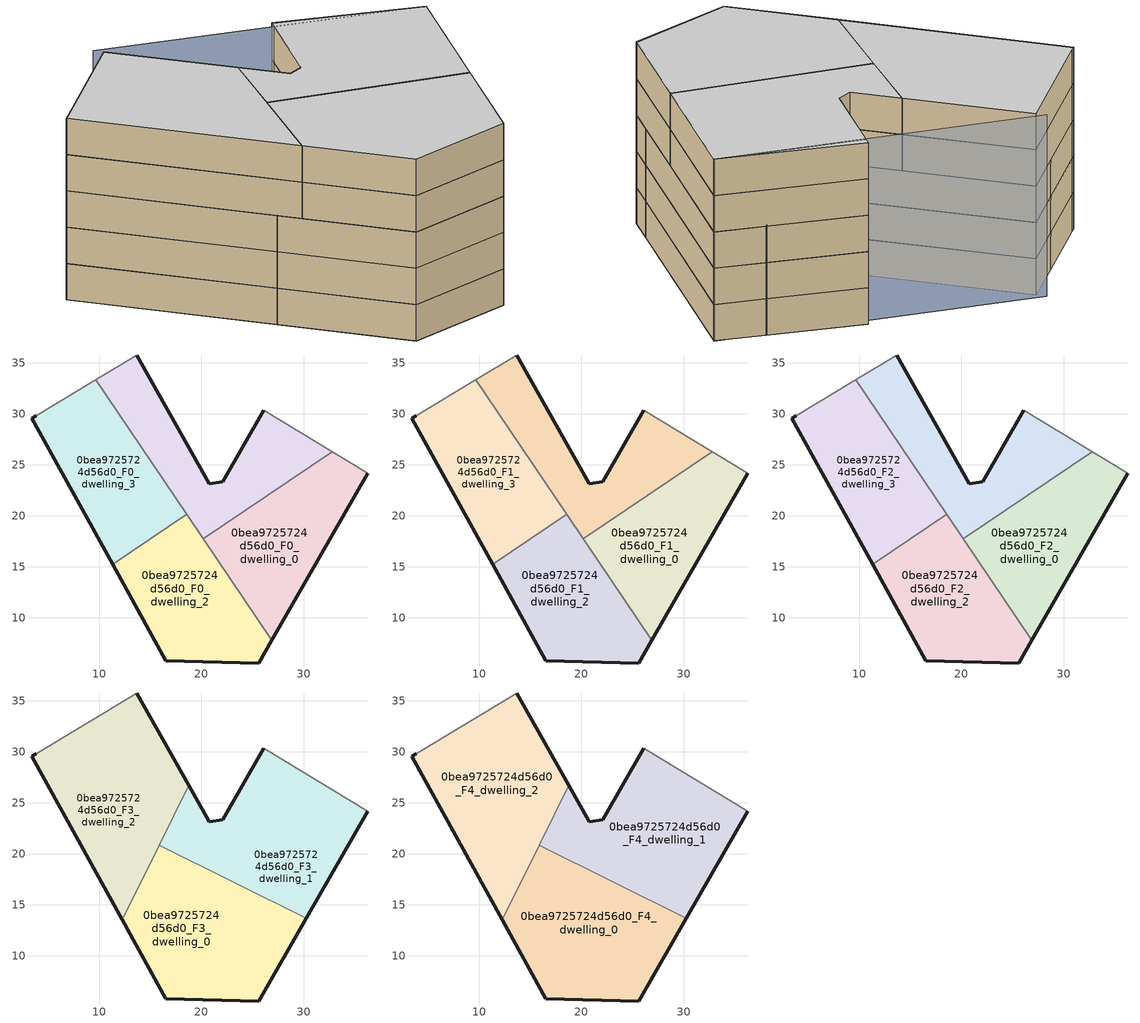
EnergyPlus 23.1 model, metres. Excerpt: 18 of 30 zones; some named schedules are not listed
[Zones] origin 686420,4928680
0bea9725724d56d0_F0_dwelling_0
 floor ground (EU_floor_Construction): 26.9,7.82 36.3,24.19 32.83,26.28 20.2,17.74 z0
 wall outside (EU_wall_Construction): 36.3,24.19 26.9,7.82 z0:3
 wall to 0bea9725724d56d0_F0_dwelling_1 (EU_wall_Construction): 20.2,17.74 32.83,26.28 z0:3
 wall adiabatic (EU_wall_Construction): 32.83,26.28 36.3,24.19 z0:3
 wall to 0bea9725724d56d0_F0_dwelling_2 (EU_wall_Construction): 26.9,7.82 20.2,17.74 z0:3
0bea9725724d56d0_F0_dwelling_1
 floor ground (EU_floor_Construction): 32.83,26.28 26.09,30.36 22.08,23.33 20.77,23.15 13.68,35.75 9.66,33.32 20.2,17.74 z0
 wall outside (EU_wall_Construction): 13.68,35.75 20.77,23.15 22.08,23.33 26.09,30.36 z0:3
 wall adiabatic (EU_wall_Construction): 9.66,33.32 13.68,35.75 / 26.09,30.36 32.83,26.28 z0:3
 wall to 0bea9725724d56d0_F0_dwelling_3 (EU_wall_Construction): 18.57,20.14 9.66,33.32 z0:3
 wall to 0bea9725724d56d0_F0_dwelling_2 (EU_wall_Construction): 20.2,17.74 18.57,20.14 z0:3
0bea9725724d56d0_F0_dwelling_2
 floor ground (EU_floor_Construction): 25.62,5.59 26.9,7.82 18.57,20.14 11.31,15.24 16.54,5.82 z0
 wall outside (EU_wall_Construction): 26.9,7.82 25.62,5.59 16.54,5.82 11.31,15.24 z0:3
 wall to 0bea9725724d56d0_F0_dwelling_3 (EU_wall_Construction): 11.31,15.24 18.57,20.14 z0:3
0bea9725724d56d0_F0_dwelling_3
 floor ground (EU_floor_Construction): 18.57,20.14 9.66,33.32 3.83,29.81 3.39,29.55 11.31,15.24 z0
 wall outside (EU_wall_Construction): 11.31,15.24 3.39,29.55 3.83,29.81 z0:3
 wall adiabatic (EU_wall_Construction): 3.83,29.81 9.66,33.32 z0:3
0bea9725724d56d0_F1_dwelling_0
 floor to 0bea9725724d56d0_F0_dwelling_0 (EU_floor_Construction): 26.9,7.82 36.3,24.19 32.83,26.28 20.2,17.74 z3
 wall outside (EU_wall_Construction): 36.3,24.19 26.9,7.82 z3:6
 wall to 0bea9725724d56d0_F1_dwelling_1 (EU_wall_Construction): 20.2,17.74 32.83,26.28 z3:6
 wall adiabatic (EU_wall_Construction): 32.83,26.28 36.3,24.19 z3:6
 wall to 0bea9725724d56d0_F1_dwelling_2 (EU_wall_Construction): 26.9,7.82 20.2,17.74 z3:6
0bea9725724d56d0_F1_dwelling_1
 floor to 0bea9725724d56d0_F0_dwelling_1 (EU_floor_Construction): 32.83,26.28 26.09,30.36 22.08,23.33 20.77,23.15 13.68,35.75 9.66,33.32 20.2,17.74 z3
 wall outside (EU_wall_Construction): 13.68,35.75 20.77,23.15 22.08,23.33 26.09,30.36 z3:6
 wall adiabatic (EU_wall_Construction): 9.66,33.32 13.68,35.75 / 26.09,30.36 32.83,26.28 z3:6
 wall to 0bea9725724d56d0_F1_dwelling_3 (EU_wall_Construction): 18.57,20.14 9.66,33.32 z3:6
 wall to 0bea9725724d56d0_F1_dwelling_2 (EU_wall_Construction): 20.2,17.74 18.57,20.14 z3:6
0bea9725724d56d0_F1_dwelling_2
 floor to 0bea9725724d56d0_F0_dwelling_2 (EU_floor_Construction): 25.62,5.59 26.9,7.82 18.57,20.14 11.31,15.24 16.54,5.82 z3
 wall outside (EU_wall_Construction): 26.9,7.82 25.62,5.59 16.54,5.82 11.31,15.24 z3:6
 wall to 0bea9725724d56d0_F1_dwelling_3 (EU_wall_Construction): 11.31,15.24 18.57,20.14 z3:6
0bea9725724d56d0_F1_dwelling_3
 floor to 0bea9725724d56d0_F0_dwelling_3 (EU_floor_Construction): 18.57,20.14 9.66,33.32 3.83,29.81 3.39,29.55 11.31,15.24 z3
 wall outside (EU_wall_Construction): 11.31,15.24 3.39,29.55 3.83,29.81 z3:6
 wall adiabatic (EU_wall_Construction): 3.83,29.81 9.66,33.32 z3:6
0bea9725724d56d0_F2_dwelling_0
 floor to 0bea9725724d56d0_F1_dwelling_0 (EU_floor_Construction): 26.9,7.82 36.3,24.19 32.83,26.28 20.2,17.74 z6
 wall outside (EU_wall_Construction): 36.3,24.19 26.9,7.82 z6:9
 wall to 0bea9725724d56d0_F2_dwelling_1 (EU_wall_Construction): 20.2,17.74 32.83,26.28 z6:9
 wall adiabatic (EU_wall_Construction): 32.83,26.28 36.3,24.19 z6:9
 wall to 0bea9725724d56d0_F2_dwelling_2 (EU_wall_Construction): 26.9,7.82 20.2,17.74 z6:9
0bea9725724d56d0_F2_dwelling_1
 floor to 0bea9725724d56d0_F1_dwelling_1 (EU_floor_Construction): 32.83,26.28 26.09,30.36 22.08,23.33 20.77,23.15 13.68,35.75 9.66,33.32 20.2,17.74 z6
 wall outside (EU_wall_Construction): 13.68,35.75 20.77,23.15 22.08,23.33 26.09,30.36 z6:9
 wall adiabatic (EU_wall_Construction): 9.66,33.32 13.68,35.75 / 26.09,30.36 32.83,26.28 z6:9
 wall to 0bea9725724d56d0_F2_dwelling_3 (EU_wall_Construction): 18.57,20.14 9.66,33.32 z6:9
 wall to 0bea9725724d56d0_F2_dwelling_2 (EU_wall_Construction): 20.2,17.74 18.57,20.14 z6:9
0bea9725724d56d0_F2_dwelling_2
 floor to 0bea9725724d56d0_F1_dwelling_2 (EU_floor_Construction): 25.62,5.59 26.9,7.82 18.57,20.14 11.31,15.24 16.54,5.82 z6
 wall outside (EU_wall_Construction): 26.9,7.82 25.62,5.59 16.54,5.82 11.31,15.24 z6:9
 wall to 0bea9725724d56d0_F2_dwelling_3 (EU_wall_Construction): 11.31,15.24 18.57,20.14 z6:9
0bea9725724d56d0_F2_dwelling_3
 floor to 0bea9725724d56d0_F1_dwelling_3 (EU_floor_Construction): 18.57,20.14 9.66,33.32 3.83,29.81 3.39,29.55 11.31,15.24 z6
 wall outside (EU_wall_Construction): 11.31,15.24 3.39,29.55 3.83,29.81 z6:9
 wall adiabatic (EU_wall_Construction): 3.83,29.81 9.66,33.32 z6:9
0bea9725724d56d0_F3_dwelling_0
 floor to 0bea9725724d56d0_F2_dwelling_2 (EU_floor_Construction): 25.62,5.59 26.9,7.82 19.23,19.16 18.01,19.77 13.97,17.04 12.24,13.56 16.54,5.82 z9
 floor to 0bea9725724d56d0_F2_dwelling_0 (EU_floor_Construction): 26.9,7.82 30.26,13.67 21,18.28 20.2,17.74 z9
 floor to 0bea9725724d56d0_F2_dwelling_3 (EU_floor_Construction): 18.01,19.77 15.86,20.84 13.97,17.04 z9
 floor to 0bea9725724d56d0_F2_dwelling_1 (EU_floor_Construction): 21,18.28 19.24,19.16 20.2,17.74 z9
 wall outside (EU_wall_Construction): 30.26,13.67 25.62,5.59 16.54,5.82 12.24,13.56 z9:12
 wall to 0bea9725724d56d0_F3_dwelling_1 (EU_wall_Construction): 15.86,20.84 30.26,13.67 z9:12
 wall to 0bea9725724d56d0_F3_dwelling_2 (EU_wall_Construction): 12.24,13.56 15.86,20.84 z9:12
0bea9725724d56d0_F3_dwelling_1
 floor to 0bea9725724d56d0_F2_dwelling_0 (EU_floor_Construction): 30.26,13.67 36.3,24.19 32.83,26.28 21,18.28 z9
 floor to 0bea9725724d56d0_F2_dwelling_1 (EU_floor_Construction): 32.83,26.28 26.09,30.36 22.07,23.33 20.77,23.15 18.77,26.69 16.81,22.75 19.24,19.16 21,18.28 z9
 floor to 0bea9725724d56d0_F2_dwelling_3 (EU_floor_Construction): 18.57,20.14 16.81,22.75 15.86,20.84 18.01,19.77 z9
 floor to 0bea9725724d56d0_F2_dwelling_2 (EU_floor_Construction): 19.23,19.16 18.57,20.14 18.01,19.77 z9
 wall outside (EU_wall_Construction): 36.3,24.19 30.26,13.67 / 18.77,26.69 20.77,23.15 22.07,23.33 26.09,30.36 z9:12
 wall adiabatic (EU_wall_Construction): 26.09,30.36 36.3,24.19 z9:12
 wall to 0bea9725724d56d0_F3_dwelling_2 (EU_wall_Construction): 15.86,20.84 18.77,26.69 z9:12
0bea9725724d56d0_F3_dwelling_2
 floor to 0bea9725724d56d0_F2_dwelling_1 (EU_floor_Construction): 16.81,22.75 18.77,26.69 13.68,35.75 9.66,33.32 z9
 floor to 0bea9725724d56d0_F2_dwelling_3 (EU_floor_Construction): 13.97,17.04 16.81,22.75 9.66,33.32 3.83,29.81 3.39,29.55 11.31,15.24 z9
 floor to 0bea9725724d56d0_F2_dwelling_2 (EU_floor_Construction): 12.24,13.56 13.97,17.04 11.31,15.24 z9
 wall outside (EU_wall_Construction): 13.68,35.75 18.77,26.69 / 12.24,13.56 3.39,29.55 3.83,29.81 z9:12
 wall adiabatic (EU_wall_Construction): 3.83,29.81 13.68,35.75 z9:12
0bea9725724d56d0_F4_dwelling_0
 floor to 0bea9725724d56d0_F3_dwelling_0 (EU_floor_Construction): 25.62,5.59 30.26,13.67 15.86,20.84 12.24,13.56 16.54,5.82 z12
 wall outside (EU_wall_Construction): 30.26,13.67 25.62,5.59 16.54,5.82 12.24,13.56 z12:15
 wall to 0bea9725724d56d0_F4_dwelling_1 (EU_wall_Construction): 15.86,20.84 30.26,13.67 z12:15
 wall to 0bea9725724d56d0_F4_dwelling_2 (EU_wall_Construction): 12.24,13.56 15.86,20.84 z12:15
 ceiling to 0bea9725724d56d0_F5_dwelling_0 (EU_floor_Construction): 30.26,13.67 25.62,5.59 16.54,5.82 12.24,13.56 15.86,20.84 z15
0bea9725724d56d0_F4_dwelling_1
 floor to 0bea9725724d56d0_F3_dwelling_1 (EU_floor_Construction): 30.26,13.67 36.3,24.19 26.09,30.36 22.07,23.33 20.77,23.15 18.77,26.69 15.86,20.84 z12
 wall outside (EU_wall_Construction): 36.3,24.19 30.26,13.67 / 18.77,26.69 20.77,23.15 22.07,23.33 26.09,30.36 z12:15
 wall adiabatic (EU_wall_Construction): 26.09,30.36 36.3,24.19 z12:15
 wall to 0bea9725724d56d0_F4_dwelling_2 (EU_wall_Construction): 15.86,20.84 18.77,26.69 z12:15
 ceiling to 0bea9725724d56d0_F5_dwelling_1 (EU_floor_Construction): 36.3,24.19 30.26,13.67 15.86,20.84 18.77,26.69 20.77,23.15 22.07,23.33 26.09,30.36 z15
0bea9725724d56d0_F4_dwelling_2
 floor to 0bea9725724d56d0_F3_dwelling_2 (EU_floor_Construction): 12.24,13.56 18.77,26.69 13.68,35.75 3.83,29.81 3.39,29.55 z12
 wall outside (EU_wall_Construction): 13.68,35.75 18.77,26.69 / 12.24,13.56 3.39,29.55 3.83,29.81 z12:15
 wall adiabatic (EU_wall_Construction): 3.83,29.81 13.68,35.75 z12:15
 ceiling to 0bea9725724d56d0_F5_dwelling_2 (EU_floor_Construction): 13.68,35.75 18.77,26.69 12.24,13.56 3.39,29.55 3.83,29.81 z15
shading: 36.29,24.19 13.27,36.43 z0:15
[Building]
EU S2 Campaign: North Axis=0; Terrain=City; Solar Distribution=FullExterior
[Site:Location]
Bologna: Latitude=44.5; Longitude=11.25; Time Zone=1; Elevation=37
[SizingPeriod:WeatherFileDays]
AnnualSizingPeriod: Begin Month=1; Begin Day of Month=1; End Month=12; End Day of Month=31; Day of Week for Start Day=Monday; Use Weather File Daylight Saving Period=No; Use Weather File Rain and Snow Indicators=No
[MATERIAL]
EU_InternalMass_Material: Roughness=MediumRough; Thickness=0.1; Conductivity=1; Density=1800; Specific Heat=900; Thermal Absorptance=0.9; Solar Absorptance=0.7; Visible Absorptance=0.7
[MATERIAL:NOMASS] Roughness=MediumRough; Thermal Absorptance=0.9; Solar Absorptance=0.7; Visible Absorptance=0.7
Name | Thermal Resistance
EU_wall_NoMass | 0.779417
EU_floor_NoMass | 0.588222
[CONSTRUCTION]
EU_wall_Construction: EU_wall_NoMass
EU_floor_Construction: EU_floor_NoMass
EU_InternalMass_Construction: EU_InternalMass_Material
[ZONE] Type=1; Multiplier=1; Ceiling Height=autocalculate; Floor Area=autocalculate; Part of Total Floor Area=Yes
Name | Volume
0bea9725724d56d0_F0_dwelling_0; 0bea9725724d56d0_F1_dwelling_0; 0bea9725724d56d0_F2_dwelling_0 | 388.458
0bea9725724d56d0_F3_dwelling_0; 0bea9725724d56d0_F4_dwelling_0 | 517.952
0bea9725724d56d0_F0_dwelling_1; 0bea9725724d56d0_F1_dwelling_1; 0bea9725724d56d0_F2_dwelling_1 | 388.49
0bea9725724d56d0_F3_dwelling_1; 0bea9725724d56d0_F4_dwelling_1 | 517.972
0bea9725724d56d0_F0_dwelling_2; 0bea9725724d56d0_F1_dwelling_2; 0bea9725724d56d0_F2_dwelling_2 | 388.463
0bea9725724d56d0_F3_dwelling_2; 0bea9725724d56d0_F4_dwelling_2 | 517.986
0bea9725724d56d0_F0_dwelling_3; 0bea9725724d56d0_F1_dwelling_3; 0bea9725724d56d0_F2_dwelling_3 | 388.449
[INTERNALMASS] Construction=EU_InternalMass_Construction
Name | Zone or ZoneList | Surface Area
0bea9725724d56d0_F0_dwelling_0_EU_InternalMass | 0bea9725724d56d0_F0_dwelling_0 | 129.487
0bea9725724d56d0_F0_dwelling_1_EU_InternalMass | 0bea9725724d56d0_F0_dwelling_1 | 129.501
0bea9725724d56d0_F0_dwelling_2_EU_InternalMass | 0bea9725724d56d0_F0_dwelling_2 | 129.489
0bea9725724d56d0_F0_dwelling_3_EU_InternalMass | 0bea9725724d56d0_F0_dwelling_3 | 129.483
0bea9725724d56d0_F1_dwelling_0_EU_InternalMass | 0bea9725724d56d0_F1_dwelling_0 | 129.487
0bea9725724d56d0_F1_dwelling_1_EU_InternalMass | 0bea9725724d56d0_F1_dwelling_1 | 129.501
0bea9725724d56d0_F1_dwelling_2_EU_InternalMass | 0bea9725724d56d0_F1_dwelling_2 | 129.489
0bea9725724d56d0_F1_dwelling_3_EU_InternalMass | 0bea9725724d56d0_F1_dwelling_3 | 129.483
0bea9725724d56d0_F2_dwelling_0_EU_InternalMass | 0bea9725724d56d0_F2_dwelling_0 | 129.487
0bea9725724d56d0_F2_dwelling_1_EU_InternalMass | 0bea9725724d56d0_F2_dwelling_1 | 129.501
0bea9725724d56d0_F2_dwelling_2_EU_InternalMass | 0bea9725724d56d0_F2_dwelling_2 | 129.489
0bea9725724d56d0_F2_dwelling_3_EU_InternalMass | 0bea9725724d56d0_F2_dwelling_3 | 129.483
0bea9725724d56d0_F3_dwelling_0_EU_InternalMass | 0bea9725724d56d0_F3_dwelling_0 | 172.65
0bea9725724d56d0_F3_dwelling_1_EU_InternalMass | 0bea9725724d56d0_F3_dwelling_1 | 172.659
0bea9725724d56d0_F3_dwelling_2_EU_InternalMass | 0bea9725724d56d0_F3_dwelling_2 | 172.662
0bea9725724d56d0_F4_dwelling_0_EU_InternalMass | 0bea9725724d56d0_F4_dwelling_0 | 172.65
0bea9725724d56d0_F4_dwelling_1_EU_InternalMass | 0bea9725724d56d0_F4_dwelling_1 | 172.659
0bea9725724d56d0_F4_dwelling_2_EU_InternalMass | 0bea9725724d56d0_F4_dwelling_2 | 172.662
[OTHEREQUIPMENT] Fuel Type=Electricity; Design Level Calculation Method=Watts/Area; Power per Zone Floor Area=1; Fraction Latent=0; Fraction Radiant=0; Fraction Lost=0; Carbon Dioxide Generation Rate=0; EndUse Subcategory=EU_Step8_InternalGains
Name | Zone or ZoneList or Space or SpaceList | Schedule
EU_Step8_InternalGain_0bea9725724d56d0_F0_dwelling_0_f000 | 0bea9725724d56d0_F0_dwelling_0 | EU_Step8_GainSchedule_0bea9725724d56d0_F0_dwelling_0_f000
EU_Step8_InternalGain_0bea9725724d56d0_F0_dwelling_1_f000 | 0bea9725724d56d0_F0_dwelling_1 | EU_Step8_GainSchedule_0bea9725724d56d0_F0_dwelling_1_f000
EU_Step8_InternalGain_0bea9725724d56d0_F0_dwelling_2_f000 | 0bea9725724d56d0_F0_dwelling_2 | EU_Step8_GainSchedule_0bea9725724d56d0_F0_dwelling_2_f000
EU_Step8_InternalGain_0bea9725724d56d0_F0_dwelling_3_f000 | 0bea9725724d56d0_F0_dwelling_3 | EU_Step8_GainSchedule_0bea9725724d56d0_F0_dwelling_3_f000
EU_Step8_InternalGain_0bea9725724d56d0_F1_dwelling_0_f000 | 0bea9725724d56d0_F1_dwelling_0 | EU_Step8_GainSchedule_0bea9725724d56d0_F1_dwelling_0_f000
EU_Step8_InternalGain_0bea9725724d56d0_F1_dwelling_1_f000 | 0bea9725724d56d0_F1_dwelling_1 | EU_Step8_GainSchedule_0bea9725724d56d0_F1_dwelling_1_f000
EU_Step8_InternalGain_0bea9725724d56d0_F1_dwelling_2_f000 | 0bea9725724d56d0_F1_dwelling_2 | EU_Step8_GainSchedule_0bea9725724d56d0_F1_dwelling_2_f000
EU_Step8_InternalGain_0bea9725724d56d0_F1_dwelling_3_f000 | 0bea9725724d56d0_F1_dwelling_3 | EU_Step8_GainSchedule_0bea9725724d56d0_F1_dwelling_3_f000
EU_Step8_InternalGain_0bea9725724d56d0_F2_dwelling_0_f000 | 0bea9725724d56d0_F2_dwelling_0 | EU_Step8_GainSchedule_0bea9725724d56d0_F2_dwelling_0_f000
EU_Step8_InternalGain_0bea9725724d56d0_F2_dwelling_1_f000 | 0bea9725724d56d0_F2_dwelling_1 | EU_Step8_GainSchedule_0bea9725724d56d0_F2_dwelling_1_f000
EU_Step8_InternalGain_0bea9725724d56d0_F2_dwelling_2_f000 | 0bea9725724d56d0_F2_dwelling_2 | EU_Step8_GainSchedule_0bea9725724d56d0_F2_dwelling_2_f000
EU_Step8_InternalGain_0bea9725724d56d0_F2_dwelling_3_f000 | 0bea9725724d56d0_F2_dwelling_3 | EU_Step8_GainSchedule_0bea9725724d56d0_F2_dwelling_3_f000
EU_Step8_InternalGain_0bea9725724d56d0_F3_dwelling_0_f000 | 0bea9725724d56d0_F3_dwelling_0 | EU_Step8_GainSchedule_0bea9725724d56d0_F3_dwelling_0_f000
EU_Step8_InternalGain_0bea9725724d56d0_F3_dwelling_1_f000 | 0bea9725724d56d0_F3_dwelling_1 | EU_Step8_GainSchedule_0bea9725724d56d0_F3_dwelling_1_f000
EU_Step8_InternalGain_0bea9725724d56d0_F3_dwelling_2_f000 | 0bea9725724d56d0_F3_dwelling_2 | EU_Step8_GainSchedule_0bea9725724d56d0_F3_dwelling_2_f000
EU_Step8_InternalGain_0bea9725724d56d0_F4_dwelling_0_f000 | 0bea9725724d56d0_F4_dwelling_0 | EU_Step8_GainSchedule_0bea9725724d56d0_F4_dwelling_0_f000
EU_Step8_InternalGain_0bea9725724d56d0_F4_dwelling_1_f000 | 0bea9725724d56d0_F4_dwelling_1 | EU_Step8_GainSchedule_0bea9725724d56d0_F4_dwelling_1_f000
EU_Step8_InternalGain_0bea9725724d56d0_F4_dwelling_2_f000 | 0bea9725724d56d0_F4_dwelling_2 | EU_Step8_GainSchedule_0bea9725724d56d0_F4_dwelling_2_f000
[ZONEVENTILATION:DESIGNFLOWRATE] Schedule=EU_AlwaysOn; Design Flow Rate Calculation Method=AirChanges/Hour; Air Changes per Hour=0.712058; Ventilation Type=Natural; Fan Pressure Rise=0; Fan Total Efficiency=1; Constant Term Coefficient=1; Temperature Term Coefficient=0; Velocity Term Coefficient=0; Velocity Squared Term Coefficient=0; Minimum Indoor Temperature=-100; Maximum Indoor Temperature=100; Delta Temperature=-100; Minimum Outdoor Temperature=-100; Maximum Outdoor Temperature=100; Maximum Wind Speed=40
Name | Zone or ZoneList or Space or SpaceList
EU_ConstantAir_0bea9725724d56d0_F0_dwelling_0 | 0bea9725724d56d0_F0_dwelling_0
EU_ConstantAir_0bea9725724d56d0_F0_dwelling_1 | 0bea9725724d56d0_F0_dwelling_1
EU_ConstantAir_0bea9725724d56d0_F0_dwelling_2 | 0bea9725724d56d0_F0_dwelling_2
EU_ConstantAir_0bea9725724d56d0_F0_dwelling_3 | 0bea9725724d56d0_F0_dwelling_3
EU_ConstantAir_0bea9725724d56d0_F1_dwelling_0 | 0bea9725724d56d0_F1_dwelling_0
EU_ConstantAir_0bea9725724d56d0_F1_dwelling_1 | 0bea9725724d56d0_F1_dwelling_1
EU_ConstantAir_0bea9725724d56d0_F1_dwelling_2 | 0bea9725724d56d0_F1_dwelling_2
EU_ConstantAir_0bea9725724d56d0_F1_dwelling_3 | 0bea9725724d56d0_F1_dwelling_3
EU_ConstantAir_0bea9725724d56d0_F2_dwelling_0 | 0bea9725724d56d0_F2_dwelling_0
EU_ConstantAir_0bea9725724d56d0_F2_dwelling_1 | 0bea9725724d56d0_F2_dwelling_1
EU_ConstantAir_0bea9725724d56d0_F2_dwelling_2 | 0bea9725724d56d0_F2_dwelling_2
EU_ConstantAir_0bea9725724d56d0_F2_dwelling_3 | 0bea9725724d56d0_F2_dwelling_3
EU_ConstantAir_0bea9725724d56d0_F3_dwelling_0 | 0bea9725724d56d0_F3_dwelling_0
EU_ConstantAir_0bea9725724d56d0_F3_dwelling_1 | 0bea9725724d56d0_F3_dwelling_1
EU_ConstantAir_0bea9725724d56d0_F3_dwelling_2 | 0bea9725724d56d0_F3_dwelling_2
EU_ConstantAir_0bea9725724d56d0_F4_dwelling_0 | 0bea9725724d56d0_F4_dwelling_0
EU_ConstantAir_0bea9725724d56d0_F4_dwelling_1 | 0bea9725724d56d0_F4_dwelling_1
EU_ConstantAir_0bea9725724d56d0_F4_dwelling_2 | 0bea9725724d56d0_F4_dwelling_2
[HVACTEMPLATE:THERMOSTAT] Constant Heating Setpoint=20; Constant Cooling Setpoint=50
EU_HeatOnly_0bea9725724d56d0_F0_dwelling_0; EU_HeatOnly_0bea9725724d56d0_F0_dwelling_1; EU_HeatOnly_0bea9725724d56d0_F0_dwelling_2; EU_HeatOnly_0bea9725724d56d0_F0_dwelling_3; EU_HeatOnly_0bea9725724d56d0_F1_dwelling_0; EU_HeatOnly_0bea9725724d56d0_F1_dwelling_1; EU_HeatOnly_0bea9725724d56d0_F1_dwelling_2; EU_HeatOnly_0bea9725724d56d0_F1_dwelling_3; EU_HeatOnly_0bea9725724d56d0_F2_dwelling_0; EU_HeatOnly_0bea9725724d56d0_F2_dwelling_1; EU_HeatOnly_0bea9725724d56d0_F2_dwelling_2; EU_HeatOnly_0bea9725724d56d0_F2_dwelling_3; EU_HeatOnly_0bea9725724d56d0_F3_dwelling_0; EU_HeatOnly_0bea9725724d56d0_F3_dwelling_1; EU_HeatOnly_0bea9725724d56d0_F3_dwelling_2; EU_HeatOnly_0bea9725724d56d0_F4_dwelling_0; EU_HeatOnly_0bea9725724d56d0_F4_dwelling_1; EU_HeatOnly_0bea9725724d56d0_F4_dwelling_2; EU_HeatOnly_0bea9725724d56d0_F5_dwelling_0; EU_HeatOnly_0bea9725724d56d0_F5_dwelling_1; EU_HeatOnly_0bea9725724d56d0_F5_dwelling_2; EU_HeatOnly_0bea9725724d56d0_F6_dwelling_0; EU_HeatOnly_0bea9725724d56d0_F6_dwelling_1; EU_HeatOnly_0bea9725724d56d0_F6_dwelling_2; EU_HeatOnly_0bea9725724d56d0_F7_dwelling_0
